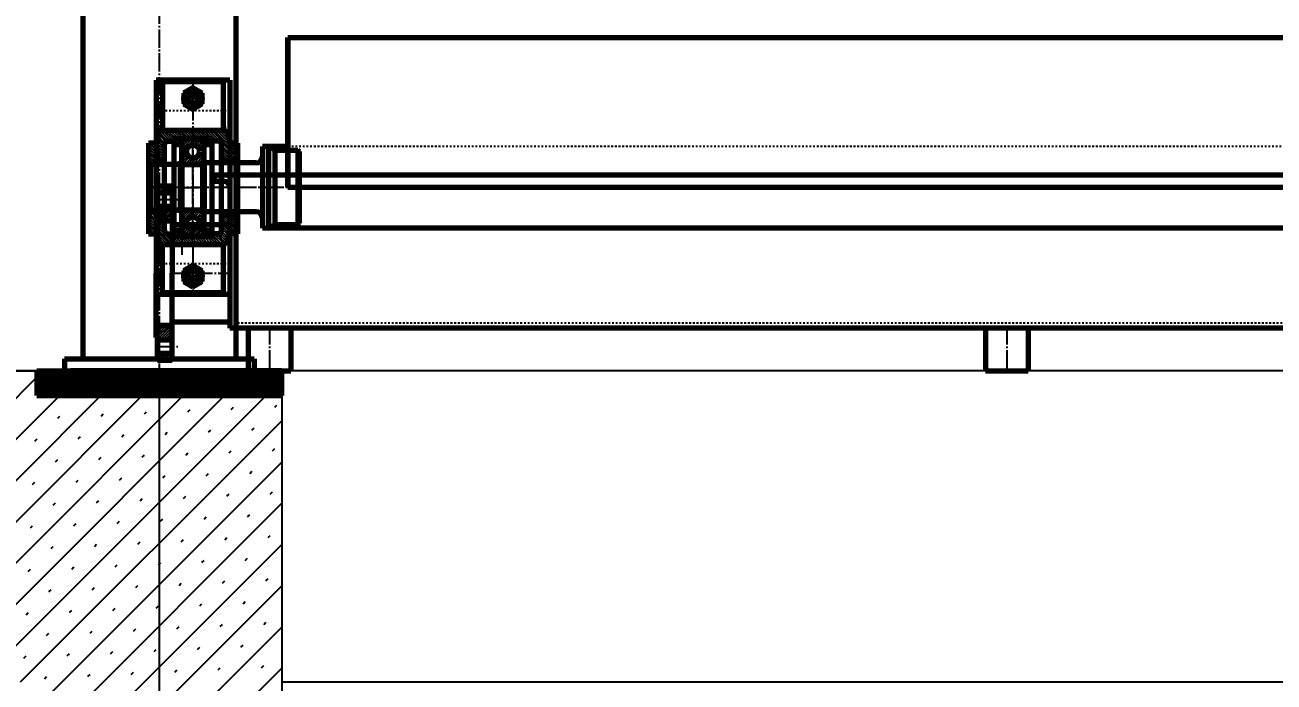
# Model space of a CAD drawing. Header units: millimetres. Extents: x -14850 to 14850, y -10500 to 10500.
# Drawn here: x -10907 to -8866, y 468 to 1542 of the extents above; entities that cross this region are included whole.
import ezdxf

# ---------------------------------------------------------------- set-up
doc = ezdxf.new("R2010")
doc.units = ezdxf.units.MM
for name, pattern in [('EB_DASH', [6, 3, -3]), ('EB_DASHDOT', [39, 30, -3, 3, -3]), ('EB_DASHDOTDOT', [45, 30, -3, 3, -3, 3, -3])]:
    doc.linetypes.add(name, pattern=pattern)
for name, color, linetype, lineweight in [('CAXA0', 7, 'Continuous', 70), ('CAXA1', 1, 'EB_DASHDOT', 25), ('CAXA2', 6, 'EB_DASH', 25), ('CAXA3', 7, 'Continuous', 25), ('CAXA4', 3, 'Continuous', 25), ('CAXA5', 4, 'Continuous', 25)]:
    doc.layers.add(name, color=color, linetype=linetype, lineweight=lineweight)
doc.styles.add('标准', font='', dxfattribs={"width": 0.667})
doc.styles.get('标准').set_extended_font_data('NSimSun')
doc.dimstyles.new('标准', dxfattribs={"dimscale": 50, "dimtxt": 3.5, "dimasz": 3, "dimexe": 2, "dimexo": 0, "dimtad": 1, "dimdec": 1, "dimzin": 12, "dimdsep": 46, "dimtxsty": '标准', "dimcen": 0, "dimdle": 4, "dimaunit": 1, "dimazin": 2, "dimtfac": 1, "dimtdec": 3, "dimtmove": 0, "dimatfit": 3, "dimfxl": 0, "dimtolj": 1, "dimtzin": 0, "dimarcsym": 0})

# ---------------------------------------------------------------- blocks, each defined once
blk = doc.blocks.new('*D180')
at = {"layer": 'CAXA4', "linetype": 'Continuous', "lineweight": 25}
for points in [[(-10687.4, -1068.9), (-10537.4, -1087.6), (-10537.4, -1050.1)], [(-507.4, -1068.9), (-657.4, -1087.6), (-657.4, -1050.1)]]:
    blk.add_hatch(color=0, dxfattribs=at).paths.add_polyline_path(points, flags=0)
at = {"layer": 'CAXA4', "color": 0, "linetype": 'Continuous', "lineweight": 25}
for p, q in [((-507.4, 2073.6), (-507.4, -1168.9)), ((-10687.4, 696.7), (-10687.4, -1168.9)), ((-10687.4, -1068.9), (-507.4, -1068.9))]:
    blk.add_line(p, q, dxfattribs=at)
at = {"layer": 'CAXA4', "color": 0, "linetype": 'Continuous', "lineweight": 25, "insert": (-5832.3, -797.9), "char_height": 175, "attachment_point": 1, "style": '标准'}
blk.add_mtext('\\fNSimSun|b0|i0|p34;10180', dxfattribs=at)
blk = doc.blocks.new('*D200')
at = {"layer": 'CAXA4', "linetype": 'Continuous', "lineweight": 25}
for points in [[(-10687.4, -498.5), (-10537.4, -517.3), (-10537.4, -479.8)], [(-5597.4, -498.5), (-5747.4, -517.3), (-5747.4, -479.8)]]:
    blk.add_hatch(color=0, dxfattribs=at).paths.add_polyline_path(points, flags=0)
at = {"layer": 'CAXA4', "color": 0, "linetype": 'Continuous', "lineweight": 25}
for p, q in [((-5597.4, 996.7), (-5597.4, -598.5)), ((-10687.4, 696.7), (-10687.4, -598.5)), ((-10687.4, -498.5), (-5597.4, -498.5))]:
    blk.add_line(p, q, dxfattribs=at)
at = {"layer": 'CAXA4', "color": 0, "linetype": 'Continuous', "lineweight": 25, "insert": (-8328.5, -227.5), "char_height": 175, "attachment_point": 1, "style": '标准'}
blk.add_mtext('\\fNSimSun|b0|i0|p34;5090', dxfattribs=at)
blk = doc.blocks.new('CAXBLOCK197', base_point=(-10632.4, 1421.7))
at = {"layer": 'CAXA0'}
for p, q in [((-10632.4, 1439), (-10647.4, 1430.3)), ((-10647.4, 1430.3), (-10647.4, 1413)), ((-10617.4, 1430.3), (-10632.4, 1439)), ((-10617.4, 1413), (-10617.4, 1430.3)), ((-10647.4, 1413), (-10632.4, 1404.4)), ((-10632.4, 1404.4), (-10617.4, 1413))]:
    blk.add_line(p, q, dxfattribs=at)
blk.add_circle((-10632.4, 1421.7), 15, dxfattribs=at)
at = {"layer": 'CAXA1', "linetype": 'EB_DASHDOT', "lineweight": 25}
for p, q in [((-10632.4, 1401.4), (-10632.4, 1442)), ((-10614.4, 1421.7), (-10650.4, 1421.7))]:
    blk.add_line(p, q, dxfattribs=at)
blk = doc.blocks.new('CAXBLOCK198', base_point=(-10632.4, 1131.7))
at = {"layer": 'CAXA0'}
for p, q in [((-10632.4, 1149), (-10647.4, 1140.3)), ((-10617.4, 1140.3), (-10632.4, 1149)), ((-10647.4, 1140.3), (-10647.4, 1123)), ((-10647.4, 1123), (-10632.4, 1114.4)), ((-10632.4, 1114.4), (-10617.4, 1123)), ((-10617.4, 1123), (-10617.4, 1140.3))]:
    blk.add_line(p, q, dxfattribs=at)
blk.add_circle((-10632.4, 1131.7), 15, dxfattribs=at)
at = {"layer": 'CAXA1', "linetype": 'EB_DASHDOT', "lineweight": 25}
for p, q in [((-10632.4, 1111.4), (-10632.4, 1152)), ((-10614.4, 1131.7), (-10650.4, 1131.7))]:
    blk.add_line(p, q, dxfattribs=at)
blk = doc.blocks.new('CAXBLOCK199')
at = {"layer": 'CAXA0', "color": 0, "linetype": 'Continuous', "lineweight": 25}
for p, q in [((-10650.9, 1207.3), (-10645.6, 1212.6)), ((-10650.9, 1211.5), (-10649.8, 1212.6)), ((-10650.9, 1203.1), (-10641.5, 1212.5)), ((-10650.9, 1198.8), (-10639.6, 1210.1)), ((-10648.8, 1196.7), (-10637.1, 1208.4)), ((-10644.5, 1196.7), (-10633.8, 1207.4)), ((-10640.3, 1196.7), (-10629.2, 1207.8)), ((-10636.1, 1196.7), (-10620.1, 1212.6)), ((-10631.8, 1196.7), (-10615.9, 1212.6)), ((-10627.6, 1196.7), (-10613.9, 1210.4)), ((-10623.3, 1196.7), (-10613.9, 1206.1)), ((-10619.1, 1196.7), (-10613.9, 1201.9))]:
    blk.add_line(p, q, dxfattribs=at)
blk = doc.blocks.new('CAXBLOCK200')
at = {"layer": 'CAXA0', "color": 0, "linetype": 'Continuous', "lineweight": 25}
for p, q in [((-10650.9, 1224.3), (-10636, 1239.2)), ((-10650.9, 1228.5), (-10640.2, 1239.2)), ((-10650.9, 1232.8), (-10644.5, 1239.2)), ((-10650.9, 1237), (-10648.7, 1239.2)), ((-10647.7, 1223.2), (-10631.7, 1239.2)), ((-10643.4, 1223.2), (-10627.5, 1239.2)), ((-10634, 1228.4), (-10623.3, 1239.2)), ((-10629.9, 1228.3), (-10619, 1239.2)), ((-10626.9, 1227), (-10615, 1238.9)), ((-10624.6, 1225.1), (-10613.9, 1235.8)), ((-10622.2, 1223.2), (-10613.9, 1231.6)), ((-10618, 1223.2), (-10613.9, 1227.3))]:
    blk.add_line(p, q, dxfattribs=at)
blk = doc.blocks.new('CAXBLOCK201')
at = {"layer": 'CAXA0', "color": 0, "linetype": 'Continuous', "lineweight": 25}
for p, q in [((-10663.6, 1198.8), (-10655.8, 1206.7)), ((-10663.6, 1203.1), (-10660, 1206.7)), ((-10661.5, 1196.7), (-10651.5, 1206.7)), ((-10613.9, 1206.1), (-10613.3, 1206.7)), ((-10613.9, 1201.9), (-10609.1, 1206.7)), ((-10613.9, 1197.6), (-10604.8, 1206.7)), ((-10610.6, 1196.7), (-10601.2, 1206.1)), ((-10657.3, 1196.7), (-10650.9, 1203.1)), ((-10653, 1196.7), (-10650.9, 1198.8)), ((-10606.4, 1196.7), (-10601.2, 1201.8)), ((-10602.1, 1196.7), (-10601.2, 1197.6))]:
    blk.add_line(p, q, dxfattribs=at)
blk = doc.blocks.new('CAXBLOCK202')
at = {"layer": 'CAXA0', "color": 0, "linetype": 'Continuous', "lineweight": 25}
for p, q in [((-10650.9, 1343.1), (-10637.3, 1356.7)), ((-10650.9, 1347.3), (-10641.5, 1356.7)), ((-10650.9, 1351.6), (-10645.8, 1356.7)), ((-10649, 1340.7), (-10633, 1356.7)), ((-10644.7, 1340.7), (-10628.8, 1356.7)), ((-10635.7, 1345.5), (-10624.5, 1356.7)), ((-10631, 1346), (-10620.3, 1356.7)), ((-10627.7, 1345), (-10616.1, 1356.7)), ((-10625.2, 1343.3), (-10613.9, 1354.6)), ((-10623.3, 1340.9), (-10613.9, 1350.4)), ((-10619.3, 1340.7), (-10613.9, 1346.1)), ((-10615, 1340.7), (-10613.9, 1341.9))]:
    blk.add_line(p, q, dxfattribs=at)
blk = doc.blocks.new('CAXBLOCK203')
at = {"layer": 'CAXA0', "color": 0, "linetype": 'Continuous', "lineweight": 25}
for p, q in [((-10663.6, 1347.3), (-10654.2, 1356.7)), ((-10663.6, 1351.6), (-10658.5, 1356.7)), ((-10663.6, 1355.8), (-10662.7, 1356.7)), ((-10660, 1346.7), (-10650.9, 1355.8)), ((-10655.8, 1346.7), (-10650.9, 1351.6)), ((-10651.5, 1346.7), (-10650.9, 1347.3)), ((-10613.9, 1354.6), (-10611.8, 1356.7)), ((-10613.9, 1350.4), (-10607.6, 1356.7)), ((-10613.3, 1346.7), (-10603.3, 1356.7)), ((-10609.1, 1346.7), (-10601.2, 1354.6)), ((-10604.8, 1346.7), (-10601.2, 1350.3))]:
    blk.add_line(p, q, dxfattribs=at)
blk = doc.blocks.new('CAXBLOCK204')
at = {"layer": 'CAXA0', "color": 0, "linetype": 'Continuous', "lineweight": 25}
for p, q in [((-10650.9, 1321.9), (-10642.6, 1330.1)), ((-10650.9, 1326.1), (-10646.9, 1330.1)), ((-10650.9, 1317.6), (-10640.2, 1328.3)), ((-10637.3, 1314.2), (-10621.4, 1330.1)), ((-10633.1, 1314.2), (-10617.2, 1330.1)), ((-10628.9, 1314.2), (-10613.9, 1329.2)), ((-10649.8, 1314.4), (-10637.9, 1326.3)), ((-10645.8, 1314.2), (-10634.9, 1325.1)), ((-10641.6, 1314.2), (-10630.9, 1324.9)), ((-10624.6, 1314.2), (-10613.9, 1324.9)), ((-10620.4, 1314.2), (-10613.9, 1320.7)), ((-10616.1, 1314.2), (-10613.9, 1316.4))]:
    blk.add_line(p, q, dxfattribs=at)
blk = doc.blocks.new('CAXBLOCK205')
at = {"layer": 'CAXA0', "color": 0, "linetype": 'Continuous', "lineweight": 25}
for p, q in [((-10669.2, 1352.4), (-10685.8, 1369)), ((-10665.3, 1352.7), (-10682.8, 1370.2)), ((-10663.6, 1355.2), (-10678.7, 1370.3)), ((-10660.8, 1356.7), (-10674.5, 1370.3)), ((-10656.5, 1356.7), (-10670.2, 1370.3)), ((-10652.3, 1356.7), (-10666, 1370.3)), ((-10648.1, 1356.7), (-10661.7, 1370.3)), ((-10643.8, 1356.7), (-10657.5, 1370.3)), ((-10639.6, 1356.7), (-10653.2, 1370.3)), ((-10635.3, 1356.7), (-10649, 1370.3)), ((-10631.1, 1356.7), (-10644.8, 1370.3)), ((-10626.8, 1356.7), (-10640.5, 1370.3)), ((-10622.6, 1356.7), (-10636.3, 1370.3)), ((-10618.4, 1356.7), (-10632, 1370.3)), ((-10614.1, 1356.7), (-10627.8, 1370.3)), ((-10609.9, 1356.7), (-10623.5, 1370.3)), ((-10605.6, 1356.7), (-10619.3, 1370.3)), ((-10601.4, 1356.7), (-10615.1, 1370.3)), ((-10592.9, 1352.4), (-10610.8, 1370.3)), ((-10559.9, 1323.6), (-10606.6, 1370.3)), ((-10559.9, 1327.9), (-10602.3, 1370.3)), ((-10559.9, 1332.1), (-10598.1, 1370.3)), ((-10559.9, 1336.4), (-10593.8, 1370.3)), ((-10574.3, 1355), (-10589.6, 1370.3)), ((-10574.3, 1359.3), (-10585.4, 1370.3)), ((-10575, 1364.2), (-10580.6, 1369.8)), ((-10679, 1324), (-10704, 1349)), ((-10679, 1328.2), (-10699.8, 1349)), ((-10679, 1332.5), (-10695.5, 1349)), ((-10679, 1336.7), (-10692.4, 1350.1)), ((-10679, 1340.9), (-10690.7, 1352.6)), ((-10678.7, 1349.1), (-10690.5, 1360.9)), ((-10679, 1345.2), (-10690.5, 1356.7)), ((-10676.8, 1351.5), (-10689.7, 1364.4)), ((-10673.5, 1352.4), (-10688.1, 1367)), ((-10597.1, 1352.4), (-10601.2, 1356.5)), ((-10559.9, 1340.6), (-10568.3, 1349)), ((-10559.9, 1344.9), (-10564, 1349)), ((-10679, 1319.7), (-10704.9, 1345.6)), ((-10680.2, 1316.7), (-10704.9, 1341.4)), ((-10684.4, 1316.7), (-10704.9, 1337.1)), ((-10688.7, 1316.7), (-10704.9, 1332.9)), ((-10692.9, 1316.7), (-10704.9, 1328.6)), ((-10562.1, 1321.7), (-10585.8, 1345.3)), ((-10566.4, 1321.7), (-10585.8, 1341)), ((-10570.6, 1321.7), (-10585.8, 1336.8)), ((-10574.9, 1321.7), (-10585.8, 1332.6)), ((-10579.1, 1321.7), (-10585.8, 1328.3)), ((-10697.2, 1316.7), (-10704.9, 1324.4)), ((-10701.4, 1316.7), (-10704.9, 1320.2)), ((-10583.4, 1321.7), (-10585.8, 1324.1)), ((-10679, 1209.4), (-10704.9, 1235.3)), ((-10678.9, 1205.1), (-10704.9, 1231.1)), ((-10660.9, 1182.8), (-10704.9, 1226.8)), ((-10679, 1213.7), (-10702, 1236.7)), ((-10679, 1217.9), (-10697.8, 1236.7)), ((-10679, 1222.1), (-10693.5, 1236.7)), ((-10679, 1226.4), (-10689.3, 1236.7)), ((-10679, 1230.6), (-10685, 1236.7)), ((-10679, 1234.9), (-10680.8, 1236.7)), ((-10559.9, 1204.9), (-10585.8, 1230.7)), ((-10560, 1200.8), (-10585.8, 1226.5)), ((-10559.9, 1209.1), (-10582.5, 1231.7)), ((-10559.9, 1213.3), (-10578.2, 1231.7)), ((-10559.9, 1217.6), (-10574, 1231.7)), ((-10559.9, 1221.8), (-10569.7, 1231.7)), ((-10559.9, 1226.1), (-10565.5, 1231.7)), ((-10559.9, 1230.3), (-10561.2, 1231.7)), ((-10665.1, 1182.8), (-10704.9, 1222.6)), ((-10669.4, 1182.8), (-10704.9, 1218.3)), ((-10673.6, 1182.8), (-10704.9, 1214.1)), ((-10695.8, 1200.8), (-10704.9, 1209.8)), ((-10700, 1200.8), (-10704.9, 1205.6)), ((-10564.3, 1200.8), (-10585.8, 1222.3)), ((-10568.5, 1200.8), (-10585.8, 1218)), ((-10572.3, 1200.3), (-10585.8, 1213.8)), ((-10574.5, 1198.3), (-10585.8, 1209.5)), ((-10575.2, 1194.7), (-10585.8, 1205.3)), ((-10704.3, 1200.8), (-10704.9, 1201.4)), ((-10677.8, 1182.8), (-10689.6, 1194.5)), ((-10682.5, 1183.3), (-10689.1, 1189.9)), ((-10656.6, 1182.8), (-10674.9, 1201)), ((-10652.4, 1182.8), (-10670.5, 1201)), ((-10663.6, 1198.3), (-10666.3, 1201)), ((-10648.1, 1182.8), (-10662, 1196.7)), ((-10643.9, 1182.8), (-10657.8, 1196.7)), ((-10639.7, 1182.8), (-10653.5, 1196.7)), ((-10635.4, 1182.8), (-10649.3, 1196.7)), ((-10631.2, 1182.8), (-10645, 1196.7)), ((-10626.9, 1182.8), (-10640.8, 1196.7)), ((-10622.7, 1182.8), (-10636.5, 1196.7)), ((-10618.5, 1182.8), (-10632.3, 1196.7)), ((-10614.2, 1182.8), (-10628.1, 1196.7)), ((-10610, 1182.8), (-10623.8, 1196.7)), ((-10605.7, 1182.8), (-10619.6, 1196.7)), ((-10601.5, 1182.8), (-10615.3, 1196.7)), ((-10597.2, 1182.8), (-10611.1, 1196.7)), ((-10593, 1182.8), (-10606.9, 1196.7)), ((-10588.8, 1182.8), (-10602.6, 1196.7)), ((-10584.5, 1182.8), (-10600.9, 1199.2)), ((-10581.1, 1183.7), (-10598.4, 1201)), ((-10578.5, 1185.3), (-10594.2, 1201)), ((-10576.6, 1187.7), (-10590, 1201)), ((-10575.4, 1190.7), (-10587.2, 1202.5))]:
    blk.add_line(p, q, dxfattribs=at)
blk = doc.blocks.new('CAXBLOCK196', base_point=(-10616, 1316.3))
at = {"layer": 'CAXA0'}
for p, q in [((-10582.4, 1449.2), (-10682.4, 1449.2)), ((-10682.4, 1370.3), (-10582.4, 1370.3)), ((-10704.9, 1349), (-10704.9, 1200.8)), ((-10690.5, 1361), (-10690.5, 1354)), ((-10679, 1206), (-10679, 1347.4)), ((-10674, 1352.4), (-10666.6, 1352.4)), ((-10663.6, 1356.7), (-10601.2, 1356.7)), ((-10663.6, 1356.7), (-10663.6, 1196.7)), ((-10650.9, 1356.7), (-10650.9, 1276.7)), ((-10616, 1356.7), (-10648.8, 1356.7)), ((-10613.9, 1196.7), (-10613.9, 1356.7)), ((-10601.2, 1196.7), (-10601.2, 1356.7)), ((-10590.8, 1352.4), (-10598.2, 1352.4)), ((-10585.8, 1206), (-10585.8, 1347.4)), ((-10574.3, 1361), (-10574.3, 1354)), ((-10559.9, 1349), (-10559.9, 1200.8)), ((-10663.6, 1346.7), (-10650.9, 1346.7)), ((-10641.6, 1340.7), (-10650.9, 1340.7)), ((-10641.6, 1330.1), (-10650.9, 1330.1)), ((-10623.2, 1340.7), (-10613.9, 1340.7)), ((-10623.2, 1330.1), (-10613.9, 1330.1)), ((-10613.9, 1346.7), (-10601.2, 1346.7)), ((-10704.9, 1316.7), (-10679, 1316.7)), ((-10648.8, 1314.2), (-10616, 1314.2)), ((-10648.8, 1314.2), (-10616, 1314.2)), ((-10648.8, 1314.2), (-10616, 1314.2)), ((-10617.9, 1314.2), (-10648.8, 1314.2)), ((-10617.9, 1314.2), (-10648.8, 1314.2)), ((-10585.8, 1321.7), (-10559.9, 1321.7)), ((-10650.9, 1276.7), (-10650.9, 1196.7)), ((-10704.9, 1236.7), (-10679, 1236.7)), ((-10648.8, 1239.2), (-10616, 1239.2)), ((-10648.8, 1239.2), (-10616, 1239.2)), ((-10648.8, 1239.2), (-10616, 1239.2)), ((-10617.9, 1239.2), (-10648.8, 1239.2)), ((-10617.9, 1239.2), (-10648.8, 1239.2)), ((-10585.8, 1231.7), (-10559.9, 1231.7)), ((-10663.6, 1206.7), (-10650.9, 1206.7)), ((-10641.6, 1223.2), (-10650.9, 1223.2)), ((-10641.6, 1212.6), (-10650.9, 1212.6)), ((-10623.2, 1223.2), (-10613.9, 1223.2)), ((-10623.2, 1212.6), (-10613.9, 1212.6)), ((-10613.9, 1206.7), (-10601.2, 1206.7)), ((-10704.9, 1200.8), (-10694.6, 1200.8)), ((-10689.6, 1192.8), (-10689.6, 1195.8)), ((-10674, 1201), (-10666.6, 1201)), ((-10663.6, 1196.7), (-10601.2, 1196.7)), ((-10648.8, 1196.7), (-10616, 1196.7)), ((-10590.8, 1201), (-10598.2, 1201)), ((-10575.2, 1192.8), (-10575.2, 1195.8)), ((-10559.9, 1200.8), (-10570.2, 1200.8)), ((-10682.4, 1104.2), (-10682.4, 1183.2)), ((-10582.4, 1104.2), (-10582.4, 1183.2)), ((-10582.4, 1104.2), (-10682.4, 1104.2))]:
    blk.add_line(p, q, dxfattribs=at)
at = {"layer": 'CAXA0', "linetype": 'Continuous', "lineweight": 70}
for p, q in [((-10682.4, 1449.2), (-10682.4, 1370.8)), ((-10582.4, 1370.8), (-10582.4, 1449.2)), ((-10682.4, 1370.3), (-10682.4, 1376.7)), ((-10582.4, 1376.7), (-10582.4, 1370.3)), ((-10695.5, 1349), (-10704.9, 1349)), ((-10559.9, 1349), (-10569.3, 1349)), ((-10585.2, 1182.8), (-10679.6, 1182.8))]:
    blk.add_line(p, q, dxfattribs=at)
at = {"layer": 'CAXA0'}
for centre, radius in [((-10632.4, 1421.7), 11), ((-10632.4, 1335.4), 10.6), ((-10632.4, 1217.9), 10.6), ((-10632.4, 1131.7), 11)]:
    blk.add_circle(centre, radius, dxfattribs=at)
at = {"layer": 'CAXA0', "linetype": 'Continuous', "lineweight": 70}
for centre, start, end in [((-10680.5, 1360.5), 101.0184, 180), ((-10584.3, 1360.5), 0, 78.9816), ((-10679.6, 1192.8), 180, 270), ((-10585.2, 1192.8), 270, 360)]:
    blk.add_arc(centre, 10, start, end, dxfattribs=at)
at = {"layer": 'CAXA0'}
for centre, radius, start, end in [((-10695.5, 1354), 5, 270, 359.7558), ((-10674, 1347.4), 5, 90, 180), ((-10674, 1347.4), 5, 90, 180), ((-10666.6, 1355.4), 3, 270, 0), ((-10648.8, 1354.6), 2.1, 90, 180), ((-10616, 1354.6), 2.1, 0, 90), ((-10598.2, 1355.4), 3, 180, 270), ((-10590.8, 1347.4), 5, 0, 90), ((-10590.8, 1347.4), 5, 0, 90), ((-10569.3, 1354), 5, 180.2442, 270), ((-10648.8, 1316.3), 2.1, 180, 270), ((-10648.8, 1316.3), 2.1, 180, 270), ((-10648.8, 1316.3), 2.1, 180, 270), ((-10616, 1316.3), 2.1, 270, 360), ((-10616, 1316.3), 2.1, 270, 360), ((-10616, 1316.3), 2.1, 270, 360), ((-10648.8, 1237.1), 2.1, 90, 180), ((-10616, 1237.1), 2.1, 0, 90), ((-10674, 1206), 5, 180, 270), ((-10674, 1206), 5, 180, 270), ((-10590.8, 1206), 5, 270, 360), ((-10590.8, 1206), 5, 270, 360), ((-10694.6, 1195.8), 5, 0, 90), ((-10666.6, 1198), 3, 0, 90), ((-10648.8, 1198.8), 2.1, 180, 270), ((-10616, 1198.8), 2.1, 270, 360), ((-10598.2, 1198), 3, 90, 180), ((-10570.2, 1195.8), 5, 90, 180)]:
    blk.add_arc(centre, radius, start, end, dxfattribs=at)
at = {"layer": 'CAXA1', "linetype": 'EB_DASHDOT', "lineweight": 25}
for p, q in [((-10632.4, 1454.7), (-10632.4, 1098.7)), ((-10632.4, 1407.7), (-10632.4, 1435.7)), ((-10646.4, 1421.7), (-10618.4, 1421.7)), ((-10632.4, 1209.7), (-10632.4, 1343.6)), ((-10652.4, 1276.7), (-10612.4, 1276.7)), ((-10652.4, 1217.9), (-10612.4, 1217.9)), ((-10632.4, 1145.7), (-10632.4, 1117.7)), ((-10646.4, 1131.7), (-10618.4, 1131.7))]:
    blk.add_line(p, q, dxfattribs=at)
at = {"layer": 'CAXA1'}
blk.add_line((-10632.4, 1199.7), (-10632.4, 1226.1), dxfattribs=at)
at = {"layer": 'CAXA0'}
for name, p in [('CAXBLOCK197', (-10632.4, 1421.7)), ('CAXBLOCK198', (-10632.4, 1131.7))]:
    blk.add_blockref(name, p, dxfattribs=at)
at = {"layer": 'CAXA5'}
for name in ['CAXBLOCK205', 'CAXBLOCK203', 'CAXBLOCK202', 'CAXBLOCK204', 'CAXBLOCK200', 'CAXBLOCK201', 'CAXBLOCK199']:
    blk.add_blockref(name, (0, 0), dxfattribs=at)
blk = doc.blocks.new('CAXBLOCK207')
at = {"layer": 'CAXA0', "color": 0, "linetype": 'Continuous', "lineweight": 25}
for p, q in [((-10653.4, 1238.7), (-10650.9, 1241.2)), ((-10652.8, 1235.1), (-10650.9, 1237))]:
    blk.add_line(p, q, dxfattribs=at)
blk = doc.blocks.new('CAXBLOCK208')
at = {"layer": 'CAXA0', "color": 0, "linetype": 'Continuous', "lineweight": 25}
for p, q in [((-10653.4, 1240.2), (-10652.1, 1241.4)), ((-10653.4, 1238.7), (-10650.9, 1241.2)), ((-10653.4, 1237.3), (-10650.9, 1239.8)), ((-10653.4, 1235.9), (-10650.9, 1238.4)), ((-10652.8, 1235.1), (-10650.9, 1237)), ((-10651.4, 1235.1), (-10650.9, 1235.6))]:
    blk.add_line(p, q, dxfattribs=at)
blk = doc.blocks.new('CAXBLOCK206', base_point=(-10653.4, 1276.7))
at = {"layer": 'CAXA0', "linetype": 'Continuous', "lineweight": 70}
for p, q in [((-10653.4, 1319.4), (-10653.4, 1235.1)), ((-10653.4, 1319.4), (-10650.9, 1319.4)), ((-10653.4, 1311.4), (-10650.9, 1311.4)), ((-10650.9, 1319.4), (-10650.9, 1235.1)), ((-10653.4, 1241.4), (-10650.9, 1241.4)), ((-10653.4, 1235.1), (-10650.9, 1235.1))]:
    blk.add_line(p, q, dxfattribs=at)
at = {"layer": 'CAXA1'}
blk.add_line((-10656.4, 1276.7), (-10647.9, 1276.7), dxfattribs=at)
at = {"layer": 'CAXA0', "linetype": 'Continuous', "lineweight": 70}
blk.add_blockref('CAXBLOCK207', (0, 0), dxfattribs=at)
at = {"layer": 'CAXA5'}
blk.add_blockref('CAXBLOCK208', (0, 0), dxfattribs=at)
blk = doc.blocks.new('CAXBLOCK209', base_point=(-10650.7, 1276.7))
at = {"layer": 'CAXA0'}
for p, q in [((-10508.9, 1343.2), (-10518.9, 1343.2)), ((-10518.9, 1343.2), (-10518.9, 1210.2)), ((-10498.9, 1338.2), (-10508.9, 1343.2)), ((-10508.9, 1343.2), (-10508.9, 1210.2)), ((-10498.9, 1338.2), (-10498.9, 1215.2)), ((-10498.9, 1337.2), (-10460.9, 1337.2)), ((-10460.9, 1337.2), (-10460.9, 1216.2)), ((-10458.9, 1335.2), (-10460.9, 1337.2)), ((-10458.9, 1335.2), (-10458.9, 1218.2)), ((-10701.9, 1314.2), (-10703.9, 1312.2)), ((-10703.9, 1312.2), (-10703.9, 1241.2)), ((-10701.9, 1314.2), (-10701.9, 1239.2)), ((-10653.4, 1314.2), (-10701.9, 1314.2)), ((-10653.4, 1314.2), (-10653.4, 1239.2)), ((-10650.7, 1312.7), (-10653.4, 1312.7)), ((-10653.4, 1312.7), (-10653.4, 1240.7)), ((-10616.9, 1314.2), (-10650.7, 1314.2)), ((-10650.7, 1314.2), (-10650.7, 1239.2)), ((-10616.9, 1314.2), (-10616.9, 1239.2)), ((-10613.9, 1312.7), (-10616.9, 1312.7)), ((-10528.9, 1316.7), (-10613.9, 1316.7)), ((-10613.9, 1316.7), (-10613.9, 1236.7)), ((-10613.9, 1312.7), (-10613.9, 1240.7)), ((-10703.9, 1241.2), (-10701.9, 1239.2)), ((-10653.4, 1239.2), (-10701.9, 1239.2)), ((-10650.7, 1240.7), (-10653.4, 1240.7)), ((-10616.9, 1239.2), (-10650.7, 1239.2)), ((-10613.9, 1240.7), (-10616.9, 1240.7)), ((-10528.9, 1236.7), (-10613.9, 1236.7)), ((-10508.9, 1210.2), (-10518.9, 1210.2)), ((-10498.9, 1215.2), (-10508.9, 1210.2)), ((-10498.9, 1216.2), (-10460.9, 1216.2)), ((-10460.9, 1216.2), (-10458.9, 1218.2))]:
    blk.add_line(p, q, dxfattribs=at)
for centre, start, end in [((-10528.9, 1326.7), 270, 0), ((-10528.9, 1226.7), 0, 90)]:
    blk.add_arc(centre, 10, start, end, dxfattribs=at)
at = {"layer": 'CAXA1', "linetype": 'EB_DASHDOT', "lineweight": 25}
for p, q in [((-10450.7, 1276.7), (-10703.9, 1276.7)), ((-10485.9, 1276.7), (-10501.9, 1276.7))]:
    blk.add_line(p, q, dxfattribs=at)
blk = doc.blocks.new('*D476')
at = {"layer": 'CAXA4', "linetype": 'Continuous', "lineweight": 25}
for points in [[(-11382.4, -1944.8), (-11232.4, -1963.6), (-11232.4, -1926.1)], [(1747.7, -1944.8), (1597.7, -1963.6), (1597.7, -1926.1)]]:
    blk.add_hatch(color=0, dxfattribs=at).paths.add_polyline_path(points, flags=0)
at = {"layer": 'CAXA4', "color": 0, "linetype": 'Continuous', "lineweight": 25}
for p, q in [((-11382.4, 2336.7), (-11382.4, -2044.8)), ((1747.7, 1536.7), (1747.7, -2044.8)), ((-11382.4, -1944.8), (1747.7, -1944.8))]:
    blk.add_line(p, q, dxfattribs=at)
at = {"layer": 'CAXA4', "color": 0, "linetype": 'Continuous', "lineweight": 25, "insert": (-5052.2, -1673.8), "char_height": 175, "attachment_point": 1, "style": '标准'}
blk.add_mtext('\\fNSimSun|b0|i0|p34;13130', dxfattribs=at)
blk = doc.blocks.new('CAXBLOCK793')
at = {"layer": 'CAXA0', "color": 0, "linetype": 'Continuous', "lineweight": 25}
for p, q in [((-10690.4, 1269.7), (-10680.9, 1279.2)), ((-10690.4, 1273.9), (-10685.1, 1279.2)), ((-10690.4, 1278.2), (-10689.4, 1279.2)), ((-10688.1, 1267.7), (-10676.6, 1279.2)), ((-10683.9, 1267.7), (-10672.4, 1279.2)), ((-10679.6, 1267.7), (-10668.1, 1279.2)), ((-10675.4, 1267.7), (-10666.4, 1276.7)), ((-10671.2, 1267.7), (-10666.4, 1272.5)), ((-10666.9, 1267.7), (-10666.4, 1268.2)), ((-10692.4, 1225.2), (-10671.9, 1245.7)), ((-10692.4, 1229.4), (-10676.1, 1245.7)), ((-10692.4, 1233.7), (-10680.4, 1245.7)), ((-10692.4, 1237.9), (-10684.6, 1245.7)), ((-10691.4, 1221.9), (-10667.7, 1245.7)), ((-10690.4, 1244.2), (-10688.9, 1245.7)), ((-10687.2, 1221.9), (-10666.4, 1242.7)), ((-10682.9, 1221.9), (-10666.4, 1238.5)), ((-10678.7, 1221.9), (-10666.4, 1234.2)), ((-10674.4, 1221.9), (-10666.4, 1230)), ((-10670.2, 1221.9), (-10666.4, 1225.7)), ((-10692.4, 1051.3), (-10692.2, 1051.4)), ((-10692.4, 1047), (-10688, 1051.4)), ((-10692.4, 1042.8), (-10683.7, 1051.4)), ((-10692.4, 1038.5), (-10679.5, 1051.4)), ((-10692.4, 1034.3), (-10675.2, 1051.4)), ((-10691.2, 1031.2), (-10671, 1051.4)), ((-10690.4, 1027.8), (-10666.8, 1051.4)), ((-10686.3, 1027.7), (-10666.4, 1047.6)), ((-10682, 1027.7), (-10666.4, 1043.3)), ((-10677.8, 1027.7), (-10666.4, 1039.1)), ((-10673.5, 1027.7), (-10666.4, 1034.8)), ((-10669.3, 1027.7), (-10666.4, 1030.6)), ((-10690.4, 1002.3), (-10687, 1005.7)), ((-10690.4, 998.1), (-10682.8, 1005.7)), ((-10690.1, 994.2), (-10678.6, 1005.7)), ((-10685.8, 994.2), (-10674.3, 1005.7)), ((-10681.6, 994.2), (-10670.1, 1005.7)), ((-10677.3, 994.2), (-10666.4, 1005.1)), ((-10673.1, 994.2), (-10666.4, 1000.9)), ((-10668.8, 994.2), (-10666.4, 996.6))]:
    blk.add_line(p, q, dxfattribs=at)
blk = doc.blocks.new('CAXBLOCK792', base_point=(-9910.4, 978.5))
at = {"layer": 'CAXA0'}
for p, q in [((-10597.4, 1296.7), (-10597.4, 1286.7)), ((-5747.4, 1296.7), (-10597.4, 1296.7)), ((-10597.4, 1286.7), (-10582.4, 1286.7)), ((-10572.4, 1276.7), (-10572.4, 1046.7)), ((-10666.4, 1216.2), (-10572.4, 1216.2)), ((-10666.4, 1057.2), (-10572.4, 1057.2)), ((-5772.4, 1046.7), (-10572.4, 1046.7)), ((-10542.4, 1046.7), (-10542.4, 976.7)), ((-10472.4, 1046.7), (-10472.4, 976.7)), ((-9337.4, 1046.7), (-9337.4, 976.7)), ((-9267.4, 1046.7), (-9267.4, 976.7)), ((-10542.4, 976.7), (-10472.4, 976.7)), ((-9337.4, 976.7), (-9267.4, 976.7))]:
    blk.add_line(p, q, dxfattribs=at)
at = {"layer": 'CAXA0', "linetype": 'Continuous', "lineweight": 70}
for p, q in [((-10690.4, 1279.2), (-10690.4, 1242.2)), ((-10690.4, 1279.2), (-10666.4, 1279.2)), ((-10690.4, 1267.7), (-10666.4, 1267.7)), ((-10666.4, 1279.2), (-10666.4, 1136.7)), ((-10690.4, 1245.7), (-10666.4, 1245.7)), ((-10692.4, 1242.2), (-10692.4, 1136.7)), ((-10692.4, 1242.2), (-10690.4, 1242.2)), ((-10692.4, 1221.9), (-10666.4, 1221.9)), ((-10692.4, 1031.2), (-10692.4, 1136.7)), ((-10666.4, 994.2), (-10666.4, 1136.7)), ((-10692.4, 1051.4), (-10666.4, 1051.4)), ((-10692.4, 1031.2), (-10690.4, 1031.2)), ((-10690.4, 994.2), (-10690.4, 1031.2)), ((-10690.4, 1027.7), (-10666.4, 1027.7)), ((-10690.4, 1005.7), (-10666.4, 1005.7)), ((-10690.4, 994.2), (-10666.4, 994.2))]:
    blk.add_line(p, q, dxfattribs=at)
at = {"layer": 'CAXA0'}
blk.add_arc((-10582.4, 1276.7), 10, 0, 90, dxfattribs=at)
at = {"layer": 'CAXA1', "linetype": 'EB_DASHDOT', "lineweight": 25}
for p, q in [((-10692.4, 1256.7), (-10656.9, 1256.7)), ((-10669.4, 1136.7), (-10569.4, 1136.7)), ((-10507.4, 1049.7), (-10507.4, 973.7)), ((-9302.4, 1049.7), (-9302.4, 973.7)), ((-10692.4, 1016.7), (-10656.9, 1016.7))]:
    blk.add_line(p, q, dxfattribs=at)
at = {"layer": 'CAXA2', "color": 6, "linetype": 'EB_DASH', "lineweight": 25}
for p, q in [((-10564.4, 1296.7), (-10564.4, 1046.7)), ((-5780.4, 1054.7), (-10572.4, 1054.7))]:
    blk.add_line(p, q, dxfattribs=at)
at = {"layer": 'CAXA5', "linetype": 'Continuous', "lineweight": 70}
blk.add_blockref('CAXBLOCK793', (0, 0), dxfattribs=at)
blk = doc.blocks.new('CAXBLOCK817')
at = {"layer": 'CAXA0', "color": 0, "linetype": 'Continuous', "lineweight": 25}
for p, q in [((-11303.6, 483), (-10809.9, 976.7)), ((-11303.6, 550.4), (-10877.3, 976.7)), ((-11250.8, 468.5), (-10742.6, 976.7)), ((-11183.4, 468.5), (-10675.2, 976.7)), ((-11116.1, 468.5), (-10607.9, 976.7)), ((-11048.7, 468.5), (-10540.5, 976.7)), ((-10981.4, 468.5), (-10487.4, 962.4)), ((-10849.9, 970.3), (-10846.4, 973.9)), ((-10779, 973.9), (-10776.2, 976.7)), ((-10816.3, 936.6), (-10812.7, 940.2)), ((-10745.3, 940.2), (-10741.7, 943.8)), ((-10674.4, 943.8), (-10670.8, 947.4)), ((-10603.4, 947.4), (-10599.8, 951)), ((-10532.5, 951), (-10528.9, 954.6)), ((-10887.2, 933), (-10883.6, 936.6)), ((-10498.8, 917.3), (-10495.2, 920.9)), ((-10853.5, 899.4), (-10849.9, 903)), ((-10782.6, 903), (-10779, 906.6)), ((-10711.6, 906.6), (-10708.1, 910.1)), ((-10640.7, 910.1), (-10637.1, 913.7)), ((-10569.8, 913.7), (-10566.2, 917.3)), ((-10914, 468.5), (-10487.4, 895.1)), ((-10607, 876.5), (-10603.4, 880.1)), ((-10536.1, 880.1), (-10532.5, 883.7)), ((-10890.8, 862.1), (-10887.2, 865.7)), ((-10819.9, 865.7), (-10816.3, 869.3)), ((-10748.9, 869.3), (-10745.3, 872.9)), ((-10678, 872.9), (-10674.4, 876.5)), ((-10715.2, 835.6), (-10711.6, 839.2)), ((-10644.3, 839.2), (-10640.7, 842.8)), ((-10573.4, 842.8), (-10569.8, 846.4)), ((-10502.4, 846.4), (-10498.8, 850)), ((-10908.5, 406.6), (-10487.4, 827.7)), ((-10857.1, 828.4), (-10853.5, 832)), ((-10786.2, 832), (-10782.6, 835.6)), ((-10823.5, 794.8), (-10819.9, 798.3)), ((-10752.5, 798.3), (-10748.9, 801.9)), ((-10681.6, 801.9), (-10678, 805.5)), ((-10610.6, 805.5), (-10607, 809.1)), ((-10539.7, 809.1), (-10536.1, 812.7)), ((-10894.4, 791.2), (-10890.8, 794.8)), ((-10506, 775.4), (-10502.4, 779)), ((-10908.5, 339.3), (-10487.4, 760.4)), ((-10860.7, 757.5), (-10857.1, 761.1)), ((-10789.8, 761.1), (-10786.2, 764.7)), ((-10718.8, 764.7), (-10715.2, 768.3)), ((-10647.9, 768.3), (-10644.3, 771.9)), ((-10576.9, 771.9), (-10573.4, 775.4)), ((-10614.2, 734.6), (-10610.6, 738.2)), ((-10543.3, 738.2), (-10539.7, 741.8)), ((-10898, 720.2), (-10894.4, 723.8)), ((-10827, 723.8), (-10823.5, 727.4)), ((-10756.1, 727.4), (-10752.5, 731)), ((-10685.2, 731), (-10681.6, 734.6)), ((-10722.4, 693.7), (-10718.8, 697.3)), ((-10651.5, 697.3), (-10647.9, 700.9)), ((-10580.5, 700.9), (-10576.9, 704.5)), ((-10509.6, 704.5), (-10506, 708.1)), ((-10908.5, 271.9), (-10487.4, 693)), ((-10864.3, 686.5), (-10860.7, 690.1)), ((-10793.4, 690.1), (-10789.8, 693.7)), ((-10830.6, 652.9), (-10827, 656.5)), ((-10759.7, 656.5), (-10756.1, 660)), ((-10688.7, 660), (-10685.2, 663.6)), ((-10617.8, 663.6), (-10614.2, 667.2)), ((-10546.9, 667.2), (-10543.3, 670.8)), ((-10901.6, 649.3), (-10898, 652.9)), ((-10584.1, 630), (-10580.5, 633.6)), ((-10513.2, 633.6), (-10509.6, 637.1)), ((-10908.5, 204.6), (-10487.4, 625.7)), ((-10867.9, 615.6), (-10864.3, 619.2)), ((-10797, 619.2), (-10793.4, 622.8)), ((-10726, 622.8), (-10722.4, 626.4)), ((-10655.1, 626.4), (-10651.5, 630)), ((-10692.3, 589.1), (-10688.7, 592.7)), ((-10621.4, 592.7), (-10617.8, 596.3)), ((-10550.5, 596.3), (-10546.9, 599.9)), ((-10905.2, 578.3), (-10901.6, 581.9)), ((-10834.2, 581.9), (-10830.6, 585.5)), ((-10763.3, 585.5), (-10759.7, 589.1)), ((-10908.5, 137.2), (-10487.4, 558.3)), ((-10800.6, 548.2), (-10797, 551.8)), ((-10729.6, 551.8), (-10726, 555.4)), ((-10658.7, 555.4), (-10655.1, 559)), ((-10587.7, 559), (-10584.1, 562.6)), ((-10516.8, 562.6), (-10513.2, 566.2)), ((-10871.5, 544.7), (-10867.9, 548.2)), ((-10908.8, 507.4), (-10905.2, 511)), ((-10837.8, 511), (-10834.2, 514.6)), ((-10766.9, 514.6), (-10763.3, 518.2)), ((-10695.9, 518.2), (-10692.3, 521.8)), ((-10625, 521.8), (-10621.4, 525.3)), ((-10554, 525.3), (-10550.5, 528.9)), ((-10908.5, 69.9), (-10487.4, 491)), ((-10591.3, 488.1), (-10587.7, 491.7)), ((-10520.4, 491.7), (-10516.8, 495.3)), ((-10875.1, 473.7), (-10871.5, 477.3)), ((-10804.1, 477.3), (-10800.6, 480.9)), ((-10733.2, 480.9), (-10729.6, 484.5)), ((-10662.3, 484.5), (-10658.7, 488.1))]:
    blk.add_line(p, q, dxfattribs=at)
blk = doc.blocks.new('CAXBLOCK818')
at = {"layer": 'CAXA0', "color": 0, "linetype": 'Continuous', "lineweight": 25}
for p, q in [((-10887.4, 939.6), (-10850.3, 976.7)), ((-10887.4, 944.1), (-10854.8, 976.7)), ((-10887.4, 948.6), (-10859.3, 976.7)), ((-10887.4, 953.1), (-10863.8, 976.7)), ((-10887.4, 957.6), (-10868.3, 976.7)), ((-10887.4, 962.1), (-10872.8, 976.7)), ((-10887.4, 966.6), (-10877.3, 976.7)), ((-10887.4, 971.1), (-10881.8, 976.7)), ((-10887.4, 975.5), (-10886.2, 976.7)), ((-10887.4, 936.7), (-10847.4, 976.7)), ((-10887.4, 941.2), (-10851.9, 976.7)), ((-10887.4, 945.7), (-10856.4, 976.7)), ((-10887.4, 950.2), (-10860.9, 976.7)), ((-10887.4, 954.7), (-10865.4, 976.7)), ((-10887.4, 959.2), (-10869.9, 976.7)), ((-10887.4, 963.7), (-10874.4, 976.7)), ((-10887.4, 968.1), (-10878.9, 976.7)), ((-10887.4, 972.6), (-10883.3, 976.7)), ((-10885.8, 936.7), (-10845.8, 976.7)), ((-10882.9, 936.7), (-10842.9, 976.7)), ((-10881.3, 936.7), (-10841.3, 976.7)), ((-10878.4, 936.7), (-10838.4, 976.7)), ((-10876.9, 936.7), (-10836.9, 976.7)), ((-10874, 936.7), (-10834, 976.7)), ((-10872.4, 936.7), (-10832.4, 976.7)), ((-10869.5, 936.7), (-10829.5, 976.7)), ((-10867.9, 936.7), (-10827.9, 976.7)), ((-10865, 936.7), (-10825, 976.7)), ((-10863.4, 936.7), (-10823.4, 976.7)), ((-10860.5, 936.7), (-10820.5, 976.7)), ((-10858.9, 936.7), (-10818.9, 976.7)), ((-10856, 936.7), (-10816, 976.7)), ((-10854.4, 936.7), (-10814.4, 976.7)), ((-10851.5, 936.7), (-10811.5, 976.7)), ((-10849.9, 936.7), (-10809.9, 976.7)), ((-10847, 936.7), (-10807, 976.7)), ((-10845.4, 936.7), (-10805.4, 976.7)), ((-10842.5, 936.7), (-10802.5, 976.7)), ((-10840.9, 936.7), (-10800.9, 976.7)), ((-10838, 936.7), (-10798, 976.7)), ((-10836.4, 936.7), (-10796.4, 976.7)), ((-10833.5, 936.7), (-10793.5, 976.7)), ((-10832, 936.7), (-10792, 976.7)), ((-10829, 936.7), (-10789, 976.7)), ((-10827.5, 936.7), (-10787.5, 976.7)), ((-10824.6, 936.7), (-10784.6, 976.7)), ((-10823, 936.7), (-10783, 976.7)), ((-10820.1, 936.7), (-10780.1, 976.7)), ((-10818.5, 936.7), (-10778.5, 976.7)), ((-10815.6, 936.7), (-10775.6, 976.7)), ((-10814, 936.7), (-10774, 976.7)), ((-10811.1, 936.7), (-10771.1, 976.7)), ((-10809.5, 936.7), (-10769.5, 976.7)), ((-10806.6, 936.7), (-10766.6, 976.7)), ((-10805, 936.7), (-10765, 976.7)), ((-10802.1, 936.7), (-10762.1, 976.7)), ((-10800.5, 936.7), (-10760.5, 976.7)), ((-10797.6, 936.7), (-10757.6, 976.7)), ((-10796, 936.7), (-10756, 976.7)), ((-10793.1, 936.7), (-10753.1, 976.7)), ((-10791.5, 936.7), (-10751.5, 976.7)), ((-10788.6, 936.7), (-10748.6, 976.7)), ((-10787.1, 936.7), (-10747.1, 976.7)), ((-10784.1, 936.7), (-10744.1, 976.7)), ((-10782.6, 936.7), (-10742.6, 976.7)), ((-10779.7, 936.7), (-10739.7, 976.7)), ((-10778.1, 936.7), (-10738.1, 976.7)), ((-10775.2, 936.7), (-10735.2, 976.7)), ((-10773.6, 936.7), (-10733.6, 976.7)), ((-10770.7, 936.7), (-10730.7, 976.7)), ((-10769.1, 936.7), (-10729.1, 976.7)), ((-10766.2, 936.7), (-10726.2, 976.7)), ((-10764.6, 936.7), (-10724.6, 976.7)), ((-10761.7, 936.7), (-10721.7, 976.7)), ((-10760.1, 936.7), (-10720.1, 976.7)), ((-10757.2, 936.7), (-10717.2, 976.7)), ((-10755.6, 936.7), (-10715.6, 976.7)), ((-10752.7, 936.7), (-10712.7, 976.7)), ((-10751.1, 936.7), (-10711.1, 976.7)), ((-10748.2, 936.7), (-10708.2, 976.7)), ((-10746.6, 936.7), (-10706.6, 976.7)), ((-10743.7, 936.7), (-10703.7, 976.7)), ((-10742.1, 936.7), (-10702.1, 976.7)), ((-10739.2, 936.7), (-10699.2, 976.7)), ((-10737.7, 936.7), (-10697.7, 976.7)), ((-10734.8, 936.7), (-10694.8, 976.7)), ((-10733.2, 936.7), (-10693.2, 976.7)), ((-10730.3, 936.7), (-10690.3, 976.7)), ((-10728.7, 936.7), (-10688.7, 976.7)), ((-10725.8, 936.7), (-10685.8, 976.7)), ((-10724.2, 936.7), (-10684.2, 976.7)), ((-10721.3, 936.7), (-10681.3, 976.7)), ((-10719.7, 936.7), (-10679.7, 976.7)), ((-10716.8, 936.7), (-10676.8, 976.7)), ((-10715.2, 936.7), (-10675.2, 976.7)), ((-10712.3, 936.7), (-10672.3, 976.7)), ((-10710.7, 936.7), (-10670.7, 976.7)), ((-10707.8, 936.7), (-10667.8, 976.7)), ((-10706.2, 936.7), (-10666.2, 976.7)), ((-10703.3, 936.7), (-10663.3, 976.7)), ((-10701.7, 936.7), (-10661.7, 976.7)), ((-10698.8, 936.7), (-10658.8, 976.7)), ((-10697.2, 936.7), (-10657.2, 976.7)), ((-10694.3, 936.7), (-10654.3, 976.7)), ((-10692.8, 936.7), (-10652.8, 976.7)), ((-10689.9, 936.7), (-10649.9, 976.7)), ((-10688.3, 936.7), (-10648.3, 976.7)), ((-10685.4, 936.7), (-10645.4, 976.7)), ((-10683.8, 936.7), (-10643.8, 976.7)), ((-10680.9, 936.7), (-10640.9, 976.7)), ((-10679.3, 936.7), (-10639.3, 976.7)), ((-10676.4, 936.7), (-10636.4, 976.7)), ((-10674.8, 936.7), (-10634.8, 976.7)), ((-10671.9, 936.7), (-10631.9, 976.7)), ((-10670.3, 936.7), (-10630.3, 976.7)), ((-10667.4, 936.7), (-10627.4, 976.7)), ((-10665.8, 936.7), (-10625.8, 976.7)), ((-10662.9, 936.7), (-10622.9, 976.7)), ((-10661.3, 936.7), (-10621.3, 976.7)), ((-10658.4, 936.7), (-10618.4, 976.7)), ((-10656.8, 936.7), (-10616.8, 976.7)), ((-10653.9, 936.7), (-10613.9, 976.7)), ((-10652.3, 936.7), (-10612.3, 976.7)), ((-10649.4, 936.7), (-10609.4, 976.7)), ((-10647.9, 936.7), (-10607.9, 976.7)), ((-10645, 936.7), (-10605, 976.7)), ((-10643.4, 936.7), (-10603.4, 976.7)), ((-10640.5, 936.7), (-10600.5, 976.7)), ((-10638.9, 936.7), (-10598.9, 976.7)), ((-10636, 936.7), (-10596, 976.7)), ((-10634.4, 936.7), (-10594.4, 976.7)), ((-10631.5, 936.7), (-10591.5, 976.7)), ((-10629.9, 936.7), (-10589.9, 976.7)), ((-10627, 936.7), (-10587, 976.7)), ((-10625.4, 936.7), (-10585.4, 976.7)), ((-10622.5, 936.7), (-10582.5, 976.7)), ((-10620.9, 936.7), (-10580.9, 976.7)), ((-10618, 936.7), (-10578, 976.7)), ((-10616.4, 936.7), (-10576.4, 976.7)), ((-10613.5, 936.7), (-10573.5, 976.7)), ((-10611.9, 936.7), (-10571.9, 976.7)), ((-10609, 936.7), (-10569, 976.7)), ((-10607.4, 936.7), (-10567.4, 976.7)), ((-10604.5, 936.7), (-10564.5, 976.7)), ((-10603, 936.7), (-10563, 976.7)), ((-10600.1, 936.7), (-10560.1, 976.7)), ((-10598.5, 936.7), (-10558.5, 976.7)), ((-10595.6, 936.7), (-10555.6, 976.7)), ((-10594, 936.7), (-10554, 976.7)), ((-10591.1, 936.7), (-10551.1, 976.7)), ((-10589.5, 936.7), (-10549.5, 976.7)), ((-10586.6, 936.7), (-10546.6, 976.7)), ((-10585, 936.7), (-10545, 976.7)), ((-10582.1, 936.7), (-10542.1, 976.7)), ((-10580.5, 936.7), (-10540.5, 976.7)), ((-10577.6, 936.7), (-10537.6, 976.7)), ((-10576, 936.7), (-10536, 976.7)), ((-10573.1, 936.7), (-10533.1, 976.7)), ((-10571.5, 936.7), (-10531.5, 976.7)), ((-10568.6, 936.7), (-10528.6, 976.7)), ((-10567, 936.7), (-10527, 976.7)), ((-10564.1, 936.7), (-10524.1, 976.7)), ((-10562.5, 936.7), (-10522.5, 976.7)), ((-10559.6, 936.7), (-10519.6, 976.7)), ((-10558.1, 936.7), (-10518.1, 976.7)), ((-10555.2, 936.7), (-10515.2, 976.7)), ((-10553.6, 936.7), (-10513.6, 976.7)), ((-10550.7, 936.7), (-10510.7, 976.7)), ((-10549.1, 936.7), (-10509.1, 976.7)), ((-10546.2, 936.7), (-10506.2, 976.7)), ((-10544.6, 936.7), (-10504.6, 976.7)), ((-10541.7, 936.7), (-10501.7, 976.7)), ((-10540.1, 936.7), (-10500.1, 976.7)), ((-10537.2, 936.7), (-10497.2, 976.7)), ((-10535.6, 936.7), (-10495.6, 976.7)), ((-10532.7, 936.7), (-10492.7, 976.7)), ((-10531.1, 936.7), (-10491.1, 976.7)), ((-10528.2, 936.7), (-10488.2, 976.7)), ((-10526.6, 936.7), (-10487.4, 975.9)), ((-10523.7, 936.7), (-10487.4, 973)), ((-10522.1, 936.7), (-10487.4, 971.4)), ((-10519.2, 936.7), (-10487.4, 968.5)), ((-10517.6, 936.7), (-10487.4, 966.9)), ((-10514.7, 936.7), (-10487.4, 964)), ((-10513.2, 936.7), (-10487.4, 962.4)), ((-10510.3, 936.7), (-10487.4, 959.5)), ((-10508.7, 936.7), (-10487.4, 958)), ((-10505.8, 936.7), (-10487.4, 955.1)), ((-10504.2, 936.7), (-10487.4, 953.5)), ((-10501.3, 936.7), (-10487.4, 950.6)), ((-10499.7, 936.7), (-10487.4, 949)), ((-10496.8, 936.7), (-10487.4, 946.1)), ((-10495.2, 936.7), (-10487.4, 944.5)), ((-10492.3, 936.7), (-10487.4, 941.6)), ((-10490.7, 936.7), (-10487.4, 940)), ((-10487.8, 936.7), (-10487.4, 937.1))]:
    blk.add_line(p, q, dxfattribs=at)

msp = doc.modelspace()

# ---------------------------------------------------------------- linework, layer by layer
at = {"layer": 'CAXA0', "linetype": 'Continuous', "lineweight": 70}
for p, q in [((-10812.38, 1726.67), (-10812.38, 996.67)), ((-10562.38, 1726.67), (-10562.38, 996.67)), ((-10477.38, 1521.25), (-10477.38, 1276.85)), ((-10842.38, 996.67), (-10842.38, 976.67)), ((-10842.38, 996.67), (-10532.38, 996.67)), ((-10532.38, 996.67), (-10532.38, 976.67)), ((-10887.38, 976.67), (-10542.38, 976.67)), ((-10842.38, 976.67), (-10542.38, 976.67)), ((-10532.38, 976.67), (-10832.38, 976.67)), ((-10487.38, 976.67), (-10832.38, 976.67)), ((-10487.38, 936.67), (-10487.38, 976.67))]:
    msp.add_line(p, q, dxfattribs=at)
at = {"layer": 'CAXA0'}
for p, q in [((-10477.38, 1276.85), (-10477.38, 1521.25)), ((-10477.38, 1521.25), (-1455.88, 1521.25)), ((-10477.38, 1343.17), (-10508.88, 1343.17)), ((-10477.38, 1276.85), (-1455.88, 1276.85)), ((-1455.88, 1210.17), (-10508.88, 1210.17)), ((-10887.38, 976.67), (-10887.38, 936.67)), ((-10887.38, 936.67), (-10487.38, 936.67))]:
    msp.add_line(p, q, dxfattribs=at)
at = {"layer": 'CAXA0', "color": 7}
for p, q in [((-10692.38, 1451.67), (-10692.38, 1101.67)), ((-10572.38, 1451.67), (-10692.38, 1451.67)), ((-10572.38, 1451.67), (-10572.38, 1101.67)), ((-10572.38, 1101.67), (-10692.38, 1101.67))]:
    msp.add_line(p, q, dxfattribs=at)
at = {"layer": 'CAXA0', "linetype": 'Continuous', "lineweight": 70}
for centre in [(-10632.38, 1421.67), (-10632.38, 1131.67)]:
    msp.add_circle(centre, 8, dxfattribs=at)
at = {"layer": 'CAXA1', "linetype": 'EB_DASHDOT', "lineweight": 25}
for p, q in [((-10687.38, 1729.67), (-10687.38, 696.67)), ((-10650.13, 1166.17), (-10650.13, 1247.17))]:
    msp.add_line(p, q, dxfattribs=at)
at = {"layer": 'CAXA1', "color": 7, "linetype": 'EB_DASHDOT', "lineweight": 25}
msp.add_line((-10632.38, 1454.67), (-10632.38, 1098.67), dxfattribs=at)
at = {"layer": 'CAXA1'}
msp.add_line((-10687.38, 976.67), (-10687.38, 626.67), dxfattribs=at)
at = {"layer": 'CAXA2', "linetype": 'EB_DASH', "lineweight": 25}
msp.add_line((-1455.88, 1343.17), (-10477.38, 1343.17), dxfattribs=at)
at = {"layer": 'CAXA3', "color": 7, "linetype": 'EB_DASH', "lineweight": 25}
for p, q in [((-10572.38, 1401.67), (-10692.38, 1401.67)), ((-10572.38, 1151.67), (-10692.38, 1151.67))]:
    msp.add_line(p, q, dxfattribs=at)
at = {"layer": 'CAXA3', "color": 5, "linetype": 'EB_DASHDOTDOT', "lineweight": 25}
for p in [(2615.62, 976.67), (2657.62, 976.67)]:
    msp.add_line(p, (-13382.38, 976.67), dxfattribs=at)
at = {"layer": 'CAXA3', "color": 2}
for p, q in [((-11303.58, 976.67), (-10487.38, 976.67)), ((-8215.48, 976.67), (-10487.38, 976.67)), ((-10487.38, 976.67), (-10487.38, -204.68)), ((-8215.48, 468.47), (-10487.38, 468.47))]:
    msp.add_line(p, q, dxfattribs=at)
at = {"layer": 'CAXA3', "color": 7, "linetype": 'Continuous', "lineweight": 25}
for centre, start, end in [((-10632.38, 1421.67), 0, 270), ((-10632.38, 1131.67), 90, 0)]:
    msp.add_arc(centre, 10, start, end, dxfattribs=at)

# ---------------------------------------------------------------- block references
at = {"layer": 'CAXA0'}
for name, p in [('CAXBLOCK196', (-10615.98, 1316.27)), ('CAXBLOCK209', (-10650.68, 1276.67)), ('CAXBLOCK206', (-10653.38, 1276.67))]:
    msp.add_blockref(name, p, dxfattribs=at)
at = {"layer": 'CAXA0', "linetype": 'Continuous', "lineweight": 70}
msp.add_blockref('CAXBLOCK792', (-9910.42, 978.5), dxfattribs=at)
at = {"layer": 'CAXA5'}
msp.add_blockref('CAXBLOCK817', (0, 0), dxfattribs=at)
at = {"layer": 'CAXA5', "linetype": 'Continuous', "lineweight": 70}
msp.add_blockref('CAXBLOCK818', (0, 0), dxfattribs=at)

# ---------------------------------------------------------------- dimensions: what is measured, and where the dimension line sits
at = {"layer": 'CAXA4', "linetype": 'Continuous', "lineweight": 70}
for base, p1, p2, text, picture, middle in [((-4817.35, -1944.84), (-11382.38, 2336.67), (1747.67, 1536.67), '\\fNSimSun;13130', '*D476', (-4817.35, -1793.72)), ((-5597.38, -1068.89), (-10687.38, 696.67), (-507.38, 2073.63), '\\fNSimSun;10180', '*D180', (-5597.38, -917.77)), ((-8142.38, -498.54), (-10687.38, 696.67), (-5597.38, 996.67), '\\fNSimSun;5090', '*D200', (-8142.38, -347.42))]:
    dim = msp.add_linear_dim(base=base, p1=p1, p2=p2, text=text, dimstyle='标准', dxfattribs=at)
    dim.commit()
    dim.dimension.update_dxf_attribs({"geometry": picture, "text_midpoint": middle})

doc.saveas('drawing.dxf')
